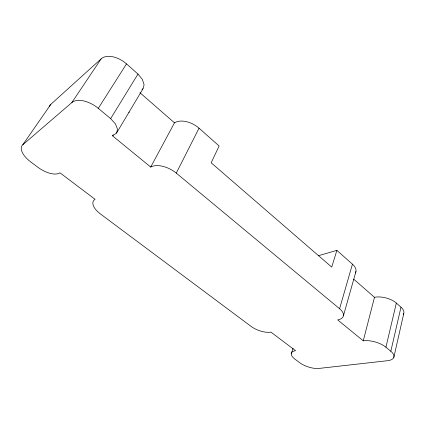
<?xml version="1.0" encoding="UTF-8"?>
<svg xmlns="http://www.w3.org/2000/svg" width="425" height="425" viewBox="0 0 425 425"><rect width="100%" height="100%" fill="white"/><g stroke="black" fill="none" stroke-linecap="round" stroke-linejoin="round"><path stroke-width="0.64" d="M393.826 357.377L403.75 313.586M390.819 351.268L385.932 347.209A16.426 7.108 15.7 0 0 363.258 340.829L337.673 319.913A16.926 7.932 17.4 0 0 339.596 308.736L176.274 173.118A19.492 10.752 27.6 0 0 150.716 167.057L112.545 135.851L116.588 133.014L143.007 88.74L144.102 84.867L142.375 79.395L137.971 74.062L126.507 63.899A20.342 12.5 35.6 0 0 101.139 58.857L50.819 104.348L22.807 144.75A18.923 9.026 32.6 0 0 30.696 161.893L38.016 167.354A18.742 8.957 32.2 0 0 59.962 172.8L95.073 199.314A17.361 8.319 28.5 0 0 100.39 213.918L251.063 326.395A15.024 6.465 20.3 0 0 270.969 332.127L295.561 350.694A14.546 5.886 18.6 0 0 295.019 359.21L299.683 362.69A14.503 5.828 18.4 0 0 319.042 368.422L387.563 360.703A16.373 7.023 15.6 0 0 390.819 351.268L400.982 307.195L396.344 303.083A15.773 7.682 14.6 0 0 374.489 297.298L353.696 279.161M385.932 347.209L396.344 303.083M116.588 133.014L117.523 129.306L115.462 123.946L110.638 118.618L98.281 108.354A21.409 11.847 33.6 0 0 71.841 102.574L22.807 144.75M363.258 340.829L374.489 297.298M128.966 112.572L129.115 112.014M343.437 315.733L355.959 271.432M339.596 308.736L352.442 264.164L336.882 250.373L318.383 255.717M336.882 250.373L331.734 267.102L211.167 162.786L219.125 145.998L199.033 128.185A18.573 11.422 28.6 0 0 174.489 122.836L139.921 92.687M291.247 353.818L293.043 348.203M176.274 173.118L199.033 128.185M150.716 167.057L174.489 122.836M112.545 135.851L113.225 134.725M110.638 118.618L137.971 74.062M98.281 108.354L126.507 63.899M71.841 102.574L101.139 58.857M141.987 89.51L143.007 88.74M400.982 307.195A15.725 7.592 14.4 0 1 403.176 314.665M49.401 106.463A18.078 9.653 34.2 0 1 50.819 104.348M352.442 264.164A16.23 8.542 16.5 0 1 355.332 272.993"/></g></svg>
